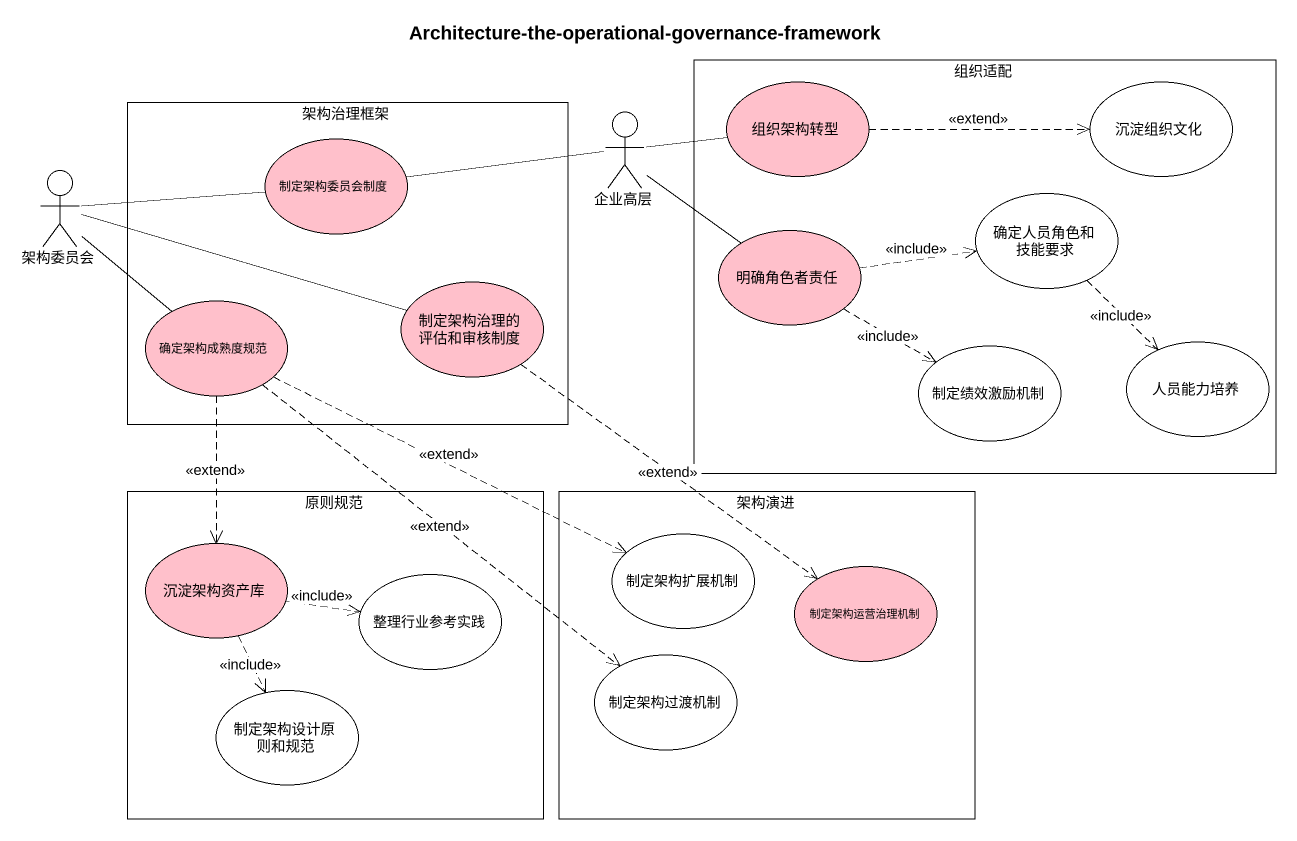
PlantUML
@startuml
title Architecture-the-operational-governance-framework
rectangle 架构治理框架 {
  usecase 制定架构委员会制度 #FFC0CB
  usecase 制定架构治理的评估和审核制度 #FFC0CB
  usecase 确定架构成熟度规范 #FFC0CB
}
actor 企业高层
rectangle 组织适配 {
  usecase 组织架构转型 #FFC0CB
  usecase 沉淀组织文化
  usecase 明确角色者责任 #FFC0CB
  usecase 确定人员角色和技能要求
  usecase 制定绩效激励机制
  usecase 人员能力培养
}
actor 架构委员会
rectangle 原则规范 {
  usecase 沉淀架构资产库 #FFC0CB
  usecase 整理行业参考实践
  usecase 制定架构设计原则和规范
}
rectangle 架构演进 {
  usecase 制定架构扩展机制
  usecase 制定架构运营治理机制 #FFC0CB
  usecase 制定架构过渡机制
}
企业高层 -right- 组织架构转型
企业高层 -left- 制定架构委员会制度
企业高层 -- 明确角色者责任
组织架构转型 .right.> 沉淀组织文化 : <<extend>>
架构委员会 -right- 制定架构委员会制度
架构委员会 -right- 制定架构治理的评估和审核制度
架构委员会 -- 确定架构成熟度规范
明确角色者责任 .right.> 确定人员角色和技能要求 : <<include>>
明确角色者责任 .right.> 制定绩效激励机制 : <<include>>
确定人员角色和技能要求 ..> 人员能力培养 : <<include>>
制定架构治理的评估和审核制度 ..> 制定架构运营治理机制 : <<extend>>
确定架构成熟度规范 .right.> 制定架构扩展机制 : <<extend>>
确定架构成熟度规范 ..> 沉淀架构资产库 : <<extend>>
确定架构成熟度规范 ..> 制定架构过渡机制 : <<extend>>
沉淀架构资产库 .right.> 整理行业参考实践 : <<include>>
沉淀架构资产库 ..> 制定架构设计原则和规范 : <<include>>
@enduml
